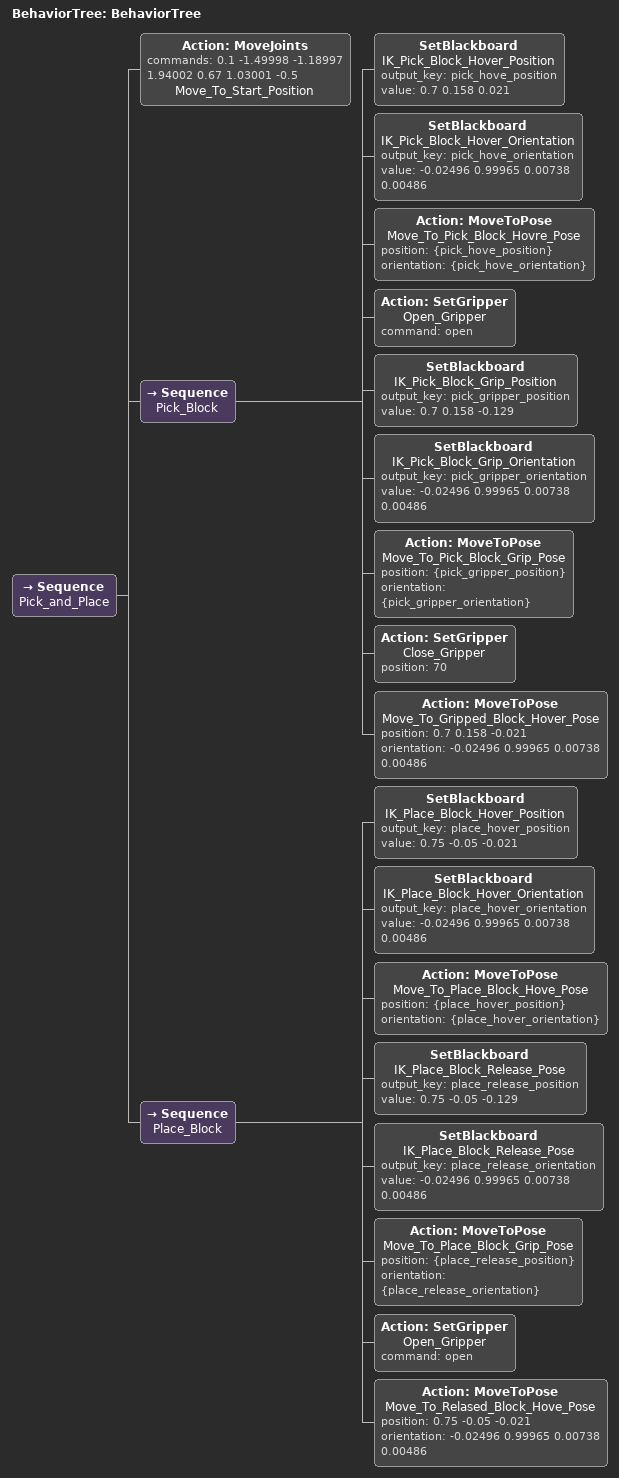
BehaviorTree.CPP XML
<?xml version="1.0"?>
<root main_tree_to_execute="BehaviorTree">
    <BehaviorTree ID="BehaviorTree">
        <Sequence name="Pick_and_Place">
            <Action ID="MoveJoints" commands="0.1 -1.49998 -1.18997 1.94002 0.67 1.03001 -0.5" name="Move_To_Start_Position"/>
            <Sequence name="Pick_Block">
                <SetBlackboard name="IK_Pick_Block_Hover_Position" output_key="pick_hove_position" value="0.7 0.158 0.021"/>
                <SetBlackboard name="IK_Pick_Block_Hover_Orientation" output_key="pick_hove_orientation" value="-0.02496 0.99965 0.00738 0.00486"/>
                <Action ID="MoveToPose" name="Move_To_Pick_Block_Hovre_Pose" position="{pick_hove_position}" orientation="{pick_hove_orientation}"/>
                <Action ID="SetGripper" name="Open_Gripper" command="open"/>
                <SetBlackboard name="IK_Pick_Block_Grip_Position" output_key="pick_gripper_position" value="0.7 0.158 -0.129"/>
                <SetBlackboard name="IK_Pick_Block_Grip_Orientation" output_key="pick_gripper_orientation" value="-0.02496 0.99965 0.00738 0.00486"/>
                <Action ID="MoveToPose" name="Move_To_Pick_Block_Grip_Pose" position="{pick_gripper_position}" orientation="{pick_gripper_orientation}"/>
                <Action ID="SetGripper" name="Close_Gripper" position="70"/>
                <Action ID="MoveToPose" name="Move_To_Gripped_Block_Hover_Pose" position="0.7 0.158 -0.021" orientation="-0.02496 0.99965 0.00738 0.00486"/>
            </Sequence>
            <Sequence name="Place_Block">
                <SetBlackboard name="IK_Place_Block_Hover_Position" output_key="place_hover_position" value="0.75 -0.05 -0.021"/>
                <SetBlackboard name="IK_Place_Block_Hover_Orientation" output_key="place_hover_orientation" value="-0.02496 0.99965 0.00738 0.00486"/>
                <Action ID="MoveToPose" name="Move_To_Place_Block_Hove_Pose" position="{place_hover_position}" orientation="{place_hover_orientation}"/>
                <SetBlackboard name="IK_Place_Block_Release_Pose" output_key="place_release_position" value="0.75 -0.05 -0.129"/>
                <SetBlackboard name="IK_Place_Block_Release_Pose" output_key="place_release_orientation" value="-0.02496 0.99965 0.00738 0.00486"/>
                <Action ID="MoveToPose" name="Move_To_Place_Block_Grip_Pose" position="{place_release_position}" orientation="{place_release_orientation}"/>
                <Action ID="SetGripper" name="Open_Gripper" command="open"/>
                <Action ID="MoveToPose" name="Move_To_Relased_Block_Hove_Pose" position="0.75 -0.05 -0.021" orientation="-0.02496 0.99965 0.00738 0.00486"/>
            </Sequence>
        </Sequence>
    </BehaviorTree>
</root>
